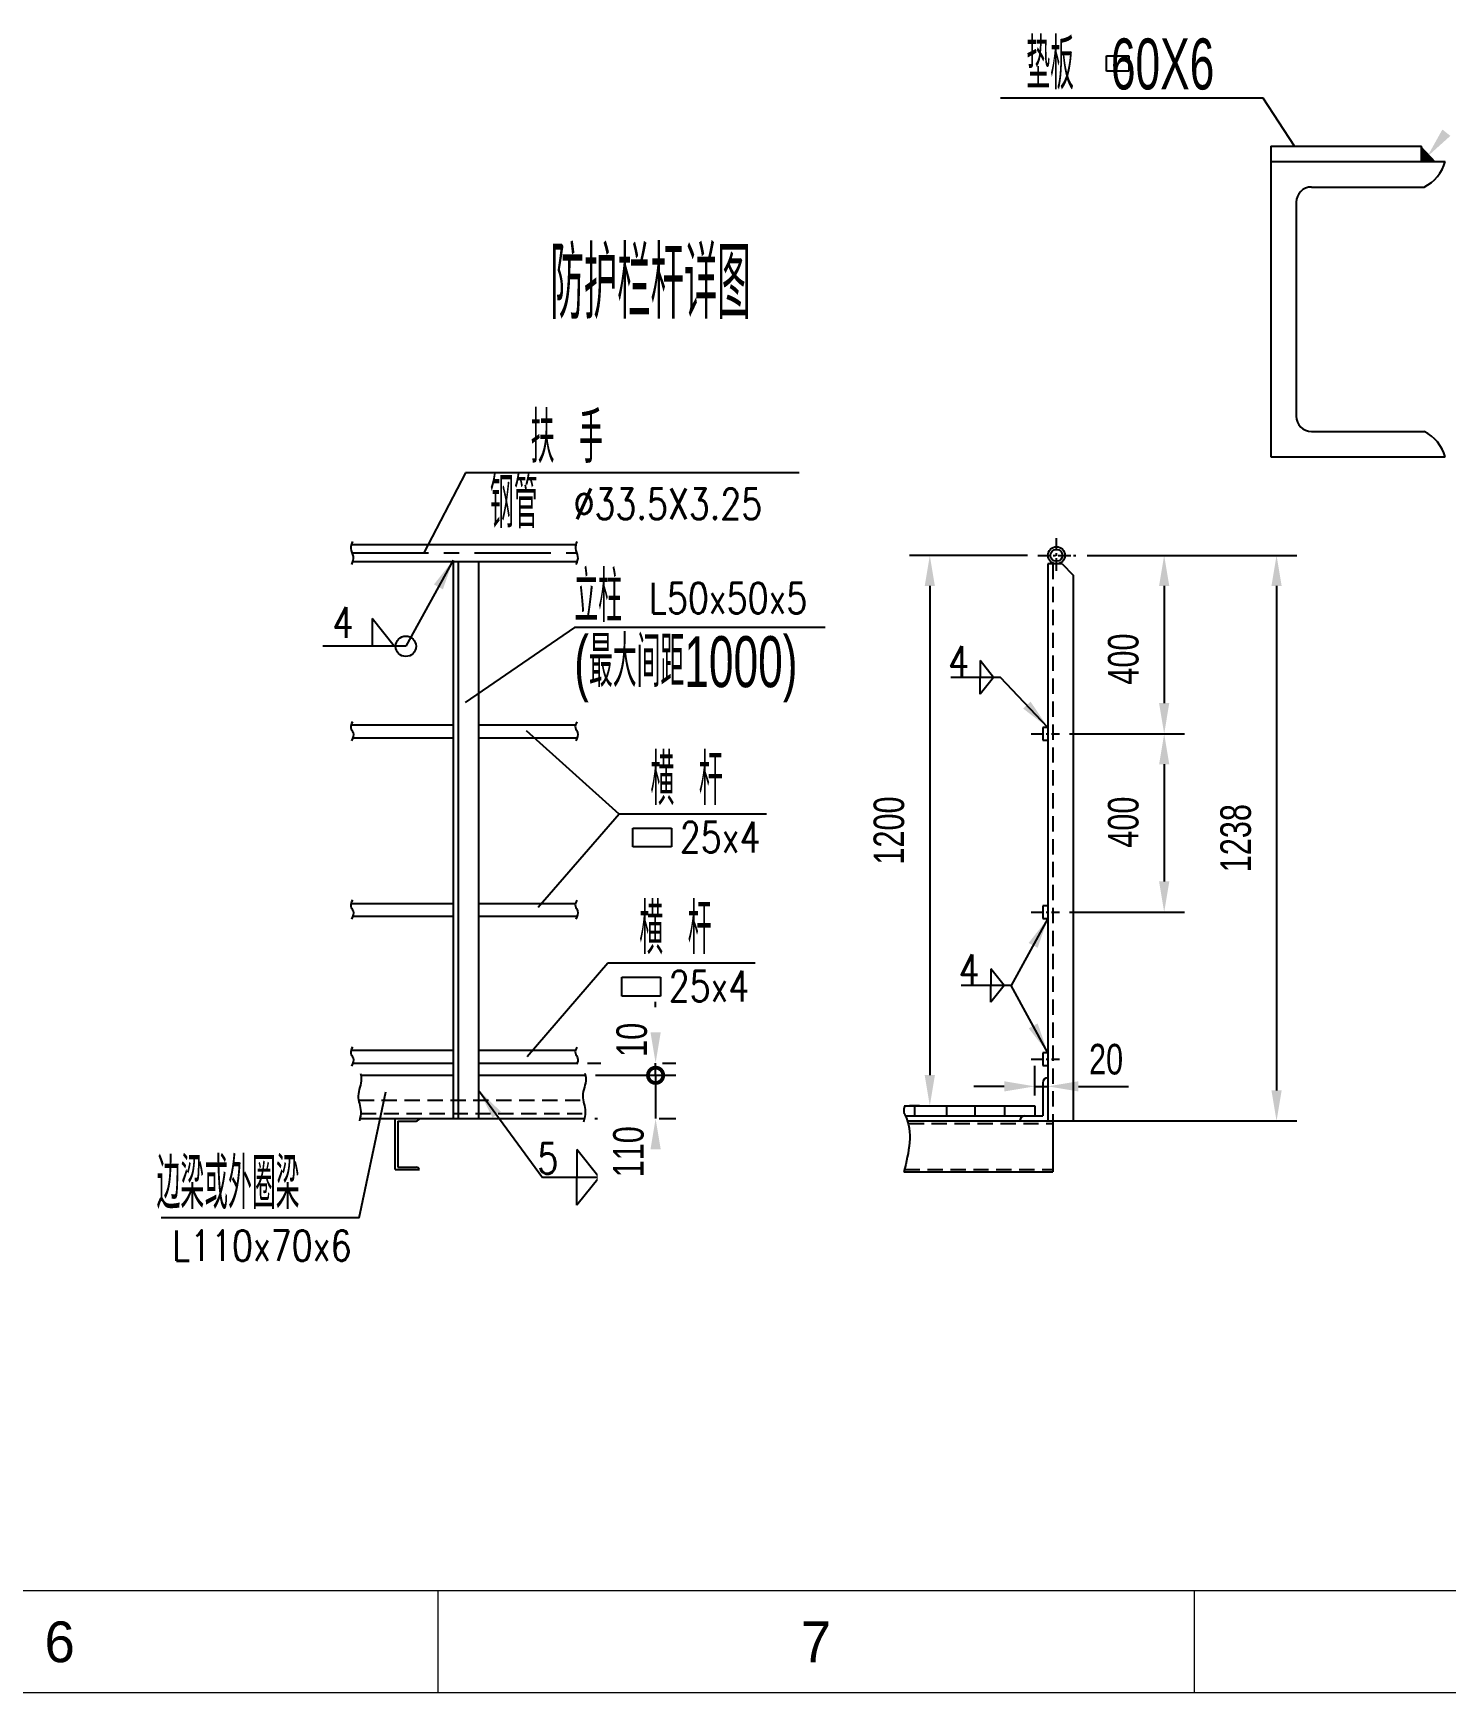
# Model space of a CAD drawing. Extents: x 148 to 221443, y -36682 to 6758.
# Drawn here: x 196297 to 199070, y -23886 to -20629 of the extents above; entities that cross this region are included whole.
import ezdxf
from ezdxf.enums import TextEntityAlignment as Align

# ---------------------------------------------------------------- set-up
doc = ezdxf.new("R2010")
doc.units = 0
doc.header["$LTSCALE"] = 10
doc.header["$MEASUREMENT"] = 0
doc.linetypes.add('CENTERX2', pattern=[4, 2.5, -0.5, 0.5, -0.5])
doc.linetypes.add('HIDDENX2', pattern=[0.75, 0.5, -0.25])
for name, color, linetype in [('1', 1, 'Continuous'), ('2', 4, 'Continuous'), ('CENTER', 1, 'CENTERX2'), ('HIDDEN', 7, 'HIDDENX2'), ('WB-FS', 6, 'Continuous'), ('WHITE', 7, 'Continuous')]:
    doc.layers.add(name, color=color, linetype=linetype)
doc.layers.add('2（细实线）', color=3, linetype='Continuous', lineweight=20)
doc.layers.add('图框层', color=7, linetype='Continuous', lineweight=15)
doc.styles.add('HZ', font='ROMS.SHX', dxfattribs={"width": 0.75, "bigfont": 'GBCBIG.SHX'})
doc.styles.get("Standard").update_dxf_attribs({"font": 'wison_e.shx', "width": 0.75, "bigfont": 'wison_c.shx'})
doc.styles.add('XW', font='ROMANS.shx', dxfattribs={"width": 0.85})

# ---------------------------------------------------------------- blocks, each defined once
blk = doc.blocks.new('_DotSmall')
at = {"layer": 'WHITE', "color": 0, "const_width": 0.5}
blk.add_lwpolyline([(-0.0625, 0, 1), (0.0625, 0, 1)], format="xyb", close=True, dxfattribs=at)
blk = doc.blocks.new('1.25A2')
at = {"layer": '图框层', "ltscale": 10}
for p, q in [((15302.98, 8873.89), (14595.48, 8873.89)), ((15015.98, 8873.89), (15015.98, 8863.89)), ((15090.23, 8873.89), (15090.23, 8863.89)), ((15312.98, 8863.89), (14570.48, 8863.89))]:
    blk.add_line(p, q, dxfattribs=at)
at = {"style": 'HZ'}
for s, p in [('6', (14978.86, 8868.89)), ('7', (15053.11, 8868.89))]:
    blk.add_text(s, height=4, dxfattribs=at).set_placement(p, align=Align.MIDDLE)

msp = doc.modelspace()

# ---------------------------------------------------------------- linework, layer by layer
at = {"color": 7, "linetype": 'Continuous'}
msp.add_line((198288.8606, -22680.5594), (198288.8606, -22735.8931), dxfattribs=at)
at = {"color": 7}
msp.add_line((198037.0893, -22733.8472), (198017.0893, -22733.8472), dxfattribs=at)
at = {"layer": '1'}
for p, q in [((198726.5543, -20851.0688), (198726.5543, -21460.8162)), ((198726.5543, -20851.0688), (199022.2199, -20851.0688)), ((199022.2199, -20881.0688), (199022.2199, -20851.0688)), ((198726.5543, -20881.0688), (199069.171, -20881.0688)), ((198806.5543, -20931.0688), (199027.5832, -20931.0688)), ((198776.5543, -20961.0688), (198776.5543, -21380.8162)), ((198806.5543, -21410.8162), (199027.5832, -21410.8162)), ((198726.5543, -21460.8162), (199069.171, -21460.8162)), ((196921.3706, -21632.4821), (197362.2102, -21632.4821)), ((196923.56, -21665.9821), (197364.3996, -21665.9821)), ((197121.1872, -21665.9821), (197121.1872, -22759.2321)), ((197131.1872, -21665.9821), (197131.1872, -22759.2321)), ((197171.1872, -21665.9821), (197171.1872, -22759.2321)), ((198288.8606, -21670.5972), (198288.8606, -22763.8472)), ((198316.9748, -21670.5972), (198288.8606, -21670.5972)), ((198316.9748, -21670.5972), (198338.8606, -21692.4829)), ((198338.8606, -21692.4829), (198338.8606, -22763.8472)), ((196920.8216, -21986.7321), (197121.1872, -21986.7321)), ((196923.9779, -22011.7321), (197121.1872, -22011.7321)), ((197171.1872, -21986.7321), (197361.6612, -21986.7321)), ((197171.1872, -22011.7321), (197364.8175, -22011.7321)), ((198288.8606, -21991.3472), (198278.8606, -21991.3472)), ((198278.8606, -21991.3472), (198278.8606, -22016.3472)), ((198278.8606, -22016.3472), (198288.8606, -22016.3472)), ((196920.8216, -22336.7321), (197121.1872, -22336.7321)), ((197171.1872, -22336.7321), (197361.6612, -22336.7321)), ((196923.9779, -22361.7321), (197121.1872, -22361.7321)), ((197171.1872, -22361.7321), (197364.8175, -22361.7321)), ((198288.8606, -22341.3472), (198278.8606, -22341.3472)), ((198278.8606, -22341.3472), (198278.8606, -22366.3472)), ((198278.8606, -22366.3472), (198288.8606, -22366.3472)), ((196920.8216, -22625.1415), (197121.1872, -22625.1415)), ((197171.1872, -22625.1415), (197361.6612, -22625.1415)), ((198288.8606, -22629.7565), (198278.8606, -22629.7565)), ((198278.8606, -22629.7565), (198278.8606, -22654.7565)), ((196923.9779, -22650.1415), (197121.1872, -22650.1415)), ((197171.1872, -22650.1415), (197364.8175, -22650.1415)), ((198278.8606, -22654.7565), (198288.8606, -22654.7565)), ((196940.0097, -22674.2321), (197121.1872, -22674.2321)), ((197171.1872, -22674.2321), (197380.8494, -22674.2321)), ((198278.8606, -22688.8472), (198278.8606, -22753.8472)), ((196937.8883, -22759.2321), (197379.115, -22759.2321)), ((197007.4571, -22859.2321), (197007.4571, -22759.2321)), ((197012.4571, -22764.2321), (197048.5171, -22764.2321)), ((197012.4571, -22764.2321), (197012.4571, -22854.2321)), ((198006.7659, -22733.8472), (198263.2376, -22733.8472)), ((198009.5888, -22753.8472), (198278.8606, -22753.8472)), ((198014.0842, -22763.8472), (198298.8606, -22763.8472)), ((198027.0893, -22733.8472), (198027.0893, -22753.8472)), ((198089.5733, -22733.8472), (198089.5733, -22753.8472)), ((198145.6497, -22733.8472), (198145.6497, -22753.8472)), ((198203.919, -22733.8472), (198203.919, -22753.8472)), ((198263.2376, -22733.8472), (198263.2376, -22753.8472)), ((198288.8606, -22763.8472), (198338.8606, -22763.8472)), ((198298.8606, -22763.8472), (198298.8606, -22863.8472)), ((197007.4571, -22859.2321), (197055.4571, -22859.2321)), ((197012.4571, -22854.2321), (197048.5171, -22854.2321)), ((197012.4571, -22854.2321), (197048.5171, -22854.2321)), ((198006.2468, -22863.8472), (198298.8606, -22863.8472))]:
    msp.add_line(p, q, dxfattribs=at)
for radius in [16.75, 11.75]:
    msp.add_circle((198305.7729, -21653.8472), radius, dxfattribs=at)
for centre, radius, start, end in [((198993.0288, -20860.0325), 78.9947, 295.9398448, 344.5558076), ((198806.5543, -20961.0688), 30, 90, 180), ((198806.5543, -21380.8162), 30, 180, 270), ((198993.0288, -21481.8525), 78.9947, 15.4441924, 64.0601552), ((198288.8606, -22688.8472), 10, 90, 180), ((197046.5837, -22754.2321), 10.1852, 280.9424989, 330.599649), ((198243.7607, -22763.8472), 10, 90, 180), ((197046.5837, -22864.2321), 10.1852, 29.400351, 79.0575011)]:
    msp.add_arc(centre, radius, start, end, dxfattribs=at)
at = {"layer": '2', "color": 3, "linetype": 'Continuous'}
for p, q in [((198403.7525, -20673.9252), (198447.6661, -20673.9252)), ((198403.7525, -20703.9208), (198403.7525, -20673.9252)), ((198447.6661, -20673.9252), (198447.6661, -20703.9208)), ((198447.6661, -20703.9208), (198403.7525, -20703.9208)), ((198711.8539, -20756.4141), (198195.7606, -20756.4141)), ((198773.2937, -20851.0688), (198711.8539, -20756.4141)), ((197145.5691, -21491.9566), (197063.3807, -21649.2321)), ((197800.6078, -21491.9566), (197145.5691, -21491.9566)), ((198249.0431, -21653.8472), (198017.0893, -21653.8472)), ((198365.7729, -21653.8472), (198557.2701, -21653.8472)), ((198517.2701, -21653.8472), (198777.9047, -21653.8472)), ((197121.1872, -21663.1991), (197028.3756, -21832.3531)), ((198057.0893, -21713.8472), (198057.0893, -22673.8472)), ((198517.2701, -21713.8472), (198517.2701, -21943.8472)), ((198737.9047, -21713.8472), (198737.9047, -22703.8472)), ((197359.3797, -21795.4138), (197144.5419, -21942.7436)), ((197851.9461, -21795.4138), (197359.3797, -21795.4138)), ((197028.3756, -21832.3531), (196865.5003, -21832.3531)), ((198196.049, -21893.2364), (198098.3238, -21893.2364)), ((198288.8606, -21991.3472), (198196.049, -21893.2364)), ((197447.0976, -22161.6711), (197265.4764, -21998.4663)), ((198331.5778, -22003.8472), (198557.2701, -22003.8472)), ((198331.5778, -22003.8472), (198557.2701, -22003.8472)), ((198517.2701, -22063.8472), (198517.2701, -22293.8472)), ((197447.0976, -22161.6711), (197288.2719, -22345.0499)), ((197736.2723, -22161.6711), (197447.0976, -22161.6711)), ((197473.9595, -22189.102), (197549.9446, -22189.102)), ((197473.9595, -22225.9842), (197473.9595, -22189.102)), ((197549.9446, -22189.102), (197549.9446, -22225.9842)), ((197549.9446, -22225.9842), (197473.9595, -22225.9842)), ((198288.8606, -22366.5823), (198216.6613, -22498.1694)), ((198331.5778, -22353.8472), (198557.2701, -22353.8472)), ((197425.2499, -22454.2627), (197266.4242, -22637.6415)), ((197714.4246, -22454.2627), (197425.2499, -22454.2627)), ((197452.1118, -22481.6936), (197528.0969, -22481.6936)), ((197452.1118, -22518.5757), (197452.1118, -22481.6936)), ((197528.0969, -22481.6936), (197528.0969, -22518.5757)), ((198216.6613, -22498.1694), (198118.9361, -22498.1694)), ((198288.8606, -22629.7565), (198216.6613, -22498.1694)), ((197528.0969, -22518.5757), (197452.1118, -22518.5757)), ((197518.7495, -22590.1415), (197518.7495, -22530.1415)), ((197518.7495, -22674.2321), (197518.7495, -22614.2321)), ((197384.8175, -22650.1415), (197558.7495, -22650.1415)), ((198263.2376, -22713.8472), (198263.2376, -22655.8931)), ((197400.8494, -22674.2321), (197558.7495, -22674.2321)), ((197400.8494, -22674.2321), (197558.7495, -22674.2321)), ((198203.2376, -22695.8931), (198143.2376, -22695.8931)), ((198263.2376, -22695.8931), (198288.8606, -22695.8931)), ((198348.8606, -22695.8931), (198408.8606, -22695.8931)), ((198388.8606, -22695.8931), (198447.5067, -22695.8931)), ((196936.6759, -22954.1399), (196989.0937, -22706.902)), ((197171.1872, -22703.0179), (197296.8824, -22874.4617)), ((197399.115, -22759.2321), (197558.7495, -22759.2321)), ((198323.9729, -22763.8472), (198777.9047, -22763.8472)), ((197518.7495, -22819.2321), (197518.7495, -22879.2321)), ((197408.0623, -22874.4617), (197296.8824, -22874.4617)), ((196936.6759, -22954.1399), (196547.9001, -22954.1399))]:
    msp.add_line(p, q, dxfattribs=at)
at = {"layer": '2', "color": 7, "linetype": 'Continuous'}
for p, q in [((196961.9697, -21777.7387), (196961.9697, -21832.3531)), ((197005.7045, -21832.3531), (196961.9697, -21777.7387)), ((197005.7045, -21832.3531), (196961.9697, -21832.3531)), ((198182.4463, -21893.2364), (198156.2054, -21860.4677)), ((198156.2054, -21860.4677), (198156.2054, -21893.2364)), ((198182.4463, -21893.2364), (198156.2054, -21926.005)), ((198156.2054, -21926.005), (198156.2054, -21893.2364)), ((198203.0586, -22498.1694), (198176.8177, -22465.4008)), ((198176.8177, -22465.4008), (198176.8177, -22498.1694)), ((198203.0586, -22498.1694), (198176.8177, -22530.9381)), ((198176.8177, -22530.9381), (198176.8177, -22498.1694)), ((197408.0623, -22874.4617), (197364.3275, -22819.8473)), ((197364.3275, -22819.8473), (197364.3275, -22874.4617)), ((197408.0623, -22874.4617), (197364.3275, -22929.0761)), ((197364.3275, -22929.0761), (197364.3275, -22874.4617))]:
    msp.add_line(p, q, dxfattribs=at)
at = {"layer": '2', "color": 3, "linetype": 'Continuous'}
msp.add_circle((197028.3756, -21832.3531), 20, dxfattribs=at)
for points in [[(199079.0979, -20830.7051), (199033.8832, -20871.3945), (199063.4573, -20818.2403)], [(199022.2199, -20851.0688), (199022.2199, -20881.0688), (199050.7545, -20881.4201)], [(198047.0893, -21713.8472), (198067.0893, -21713.8472), (198057.0893, -21653.8472)], [(198507.2701, -21713.8472), (198527.2701, -21713.8472), (198517.2701, -21653.8472)], [(198727.9047, -21713.8472), (198747.9047, -21713.8472), (198737.9047, -21653.8472)], [(197083.5584, -21710.991), (197101.0924, -21720.6116), (197121.1872, -21663.1991)], [(198254.8922, -21940.8878), (198240.3631, -21954.6321), (198288.8606, -21991.3472)], [(198507.2701, -21943.8472), (198527.2701, -21943.8472), (198517.2701, -22003.8472)], [(198507.2701, -22063.8472), (198527.2701, -22063.8472), (198517.2701, -22003.8472)], [(198507.2701, -22293.8472), (198527.2701, -22293.8472), (198517.2701, -22353.8472)], [(198251.2317, -22414.3743), (198268.7658, -22423.9949), (198288.8606, -22366.5823)], [(198251.2317, -22581.9646), (198268.7658, -22572.344), (198288.8606, -22629.7565)], [(198047.0893, -22673.8472), (198067.0893, -22673.8472), (198057.0893, -22733.8472)], [(198203.2376, -22685.8931), (198203.2376, -22705.8931), (198263.2376, -22695.8931)], [(198348.8606, -22685.8931), (198348.8606, -22705.8931), (198288.8606, -22695.8931)], [(197198.5988, -22757.319), (197214.7282, -22745.4936), (197171.1872, -22703.0179)], [(198727.9047, -22703.8472), (198747.9047, -22703.8472), (198737.9047, -22763.8472)]]:
    msp.add_solid(points, dxfattribs=at)
at = {"layer": 'CENTER'}
for p, q in [((198305.7729, -21684.4958), (198305.7729, -21620.257)), ((198269.0431, -21653.8472), (198345.7729, -21653.8472)), ((198255.8212, -22003.8472), (198311.5778, -22003.8472)), ((198255.8212, -22353.8472), (198311.5778, -22353.8472)), ((198255.8212, -22642.2565), (198311.5778, -22642.2565))]:
    msp.add_line(p, q, dxfattribs=at)
at = {"layer": 'CENTER', "ltscale": 6}
msp.add_line((196922.9562, -21649.2321), (197363.7959, -21649.2321), dxfattribs=at)
at = {"layer": 'HIDDEN', "ltscale": 6}
for p, q in [((198298.8606, -21670.5972), (198298.8606, -22763.8472)), ((196935.8649, -22723.0423), (197376.7852, -22723.0423)), ((196939.8229, -22749.2321), (197380.5568, -22749.2321)), ((198015.7336, -22768.8472), (198298.8606, -22768.8472)), ((198007.638, -22858.8472), (198298.8606, -22858.8472))]:
    msp.add_line(p, q, dxfattribs=at)
at = {"layer": 'WB-FS', "linetype": 'Continuous'}
for points in [[(196923.3602, -21626.6148), (196920.4066, -21640.4483), (196924.837, -21655.917), (196921.5142, -21671.7818)], [(197364.1998, -21626.6148), (197361.2462, -21640.4483), (197365.6766, -21655.917), (197362.3538, -21671.7818)], [(196923.3602, -21980.6368), (196920.4066, -21992.4433), (196924.837, -22001.667), (196921.5142, -22017.5318)], [(197364.1998, -21980.6368), (197361.2462, -21992.4433), (197365.6766, -22001.667), (197362.3538, -22017.5318)], [(196923.3602, -22330.6368), (196920.4066, -22342.4433), (196924.837, -22351.667), (196921.5142, -22367.5318)], [(197364.1998, -22330.6368), (197361.2462, -22342.4433), (197365.6766, -22351.667), (197362.3538, -22367.5318)], [(196923.3602, -22619.0462), (196920.4066, -22630.8526), (196924.837, -22640.0763), (196921.5142, -22655.9412)], [(198008.0415, -22733.8472), (198006.3848, -22747.155), (198008.3176, -22751.5699), (198006.2468, -22863.8472)]]:
    msp.add_spline(points, degree=3, dxfattribs=at)
for points, knots in [([(197364.1998, -22619.0462), (197362.294, -22623.0781), (197358.7859, -22630.5), (197368.0474, -22640.6861), (197365.65, -22648.3684), (197363.7849, -22652.7319)], [0, 0, 0, 0, 12.170252177, 22.402828891, 35.426332712, 35.426332712, 35.426332712, 35.426332712]), ([(196939.1574, -22670.7008), (196940.0881, -22674.1498), (196942.9541, -22688.5723), (196929.5696, -22713.4465), (196942.2533, -22741.2077), (196938.8533, -22757.5345), (196937.09, -22763.8345)], [49.555746668, 49.555746668, 49.555746668, 49.555746668, 60.228765751, 94.17342106, 125.000152447, 144.371102764, 144.371102764, 144.371102764, 144.371102764]), ([(197379.7651, -22669.8583), (197380.8121, -22673.5882), (197383.9479, -22688.2858), (197370.4078, -22713.4465), (197383.4543, -22741.9896), (197379.3413, -22759.0753), (197377.2576, -22766.1464)], [48.686793859, 48.686793859, 48.686793859, 48.686793859, 60.228765751, 94.17342106, 125.000152447, 146.740688569, 146.740688569, 146.740688569, 146.740688569])]:
    msp.add_open_spline(points, degree=3, knots=knots, dxfattribs=at)

# ---------------------------------------------------------------- block references
at = {"layer": '2', "color": 3, "linetype": 'Continuous', "xscale": 60, "yscale": 60, "zscale": 60, "rotation": 270}
msp.add_blockref('_DotSmall', (197518.7495, -22674.2321), dxfattribs=at)

# ---------------------------------------------------------------- texts
at = {"layer": '2', "color": 3, "linetype": 'Continuous'}
for s, height, style, width, p in [('垫板   60X6', 100, 'HZ', 0.65, (198246.6026, -20739.6123)), ('防护栏杆详图', 140, 'HZ', 0.65, (197312.2117, -21189.8141)), ('扶  手', 100, 'HZ', 0.65, (197273.4394, -21472.7868)), ('钢管', 100, 'HZ', 0.65, (197193.5453, -21600.5334)), ('%%C33.5X3.25', 60, 'XW', 0.8, (197357.6567, -21582.9279)), ('立柱', 100, 'HZ', 0.65, (197359.1224, -21784.9921)), ('L50x50x5', 60, 'XW', 0.8, (197505.967, -21767.8561)), ('(最大间距1000)', 100, 'HZ', 0.65, (197358.8924, -21912.5084)), ('横  杆', 100, 'HZ', 0.65, (197508.6145, -22143.9004)), ('25x4', 60, 'XW', 0.8, (197566.2733, -22236.6588)), ('横  杆', 100, 'HZ', 0.65, (197486.7669, -22436.492)), ('25x4', 60, 'XW', 0.8, (197544.4256, -22529.2504)), ('边梁或外圈梁', 100, 'HZ', 0.65, (196538.9204, -22936.3692)), ('L110x70x6', 60, 'XW', 0.8, (196569.8711, -23038.564))]:
    msp.add_text(s, height=height, dxfattribs=dict(at, style=style, width=width)).set_placement(p)
at = {"layer": '2', "color": 3, "linetype": 'Continuous', "style": 'XW', "width": 0.8}
for s, p in [('4', (196925.497, -21785.6914)), ('4', (198134.3218, -21861.8777)), ('4', (198154.9341, -22466.8107)), ('5', (197327.8548, -22837.3657))]:
    msp.add_text(s, height=60, dxfattribs=at).set_placement(p, align=Align.MIDDLE_RIGHT)
at = {"layer": '2', "color": 3, "linetype": 'Continuous', "char_height": 60, "attachment_point": 5, "rotation": 90, "bg_fill": 2}
for s, insert in [('\\A1;1200', (197977.0893, -22193.8472)), ('\\A1;400', (198437.2263, -22177.4345)), ('\\A1;1238', (198657.9047, -22208.8472))]:
    msp.add_mtext(s, dxfattribs=dict(at, insert=insert))
at = {"layer": '2', "color": 3, "linetype": 'Continuous', "insert": (198403.1477, -22642.9569), "char_height": 60, "attachment_point": 5}
msp.add_mtext('\\A1;20', dxfattribs=at)

# ---------------------------------------------------------------- next in the draw order: texts
at = {"layer": '2', "color": 3, "linetype": 'Continuous', "char_height": 60, "attachment_point": 5, "rotation": 90, "bg_fill": 2}
for s, insert in [('\\A1;400', (198437.2701, -21857.4026)), ('\\A1;110', (197465.6822, -22824.2906))]:
    msp.add_mtext(s, dxfattribs=dict(at, insert=insert))

# ---------------------------------------------------------------- next in the draw order: linework, layer by layer
at = {"layer": '2', "color": 3, "linetype": 'Continuous'}
for q in [(197518.7495, -22759.2321), (197518.7495, -22734.2321)]:
    msp.add_line((197518.7495, -22674.2321), q, dxfattribs=at)
msp.add_solid([(197508.7495, -22819.2321), (197528.7495, -22819.2321), (197518.7495, -22759.2321)], dxfattribs=at)

# ---------------------------------------------------------------- next in the draw order: texts
at = {"layer": '2', "color": 3, "linetype": 'Continuous', "insert": (197472.1203, -22604.5899), "char_height": 60, "attachment_point": 5, "rotation": 90, "bg_fill": 2}
msp.add_mtext('\\A1;10', dxfattribs=at)

# ---------------------------------------------------------------- next in the draw order: linework, layer by layer
at = {"layer": '2', "color": 3, "linetype": 'Continuous'}
msp.add_line((197518.7495, -22674.2321), (197518.7495, -22650.1415), dxfattribs=at)
msp.add_solid([(197508.7495, -22590.1415), (197528.7495, -22590.1415), (197518.7495, -22650.1415)], dxfattribs=at)

# ---------------------------------------------------------------- next in the draw order: block references
at = {"layer": '2', "color": 3, "linetype": 'Continuous', "xscale": 60, "yscale": 60, "zscale": 60, "rotation": 90}
msp.add_blockref('_DotSmall', (197518.7495, -22674.2321), dxfattribs=at)
at = {"layer": '2（细实线）', "xscale": 20, "yscale": 20, "zscale": 20}
msp.add_blockref('1.25A2', (-103228.465, -201163.6503), dxfattribs=at)

doc.saveas('drawing.dxf')
